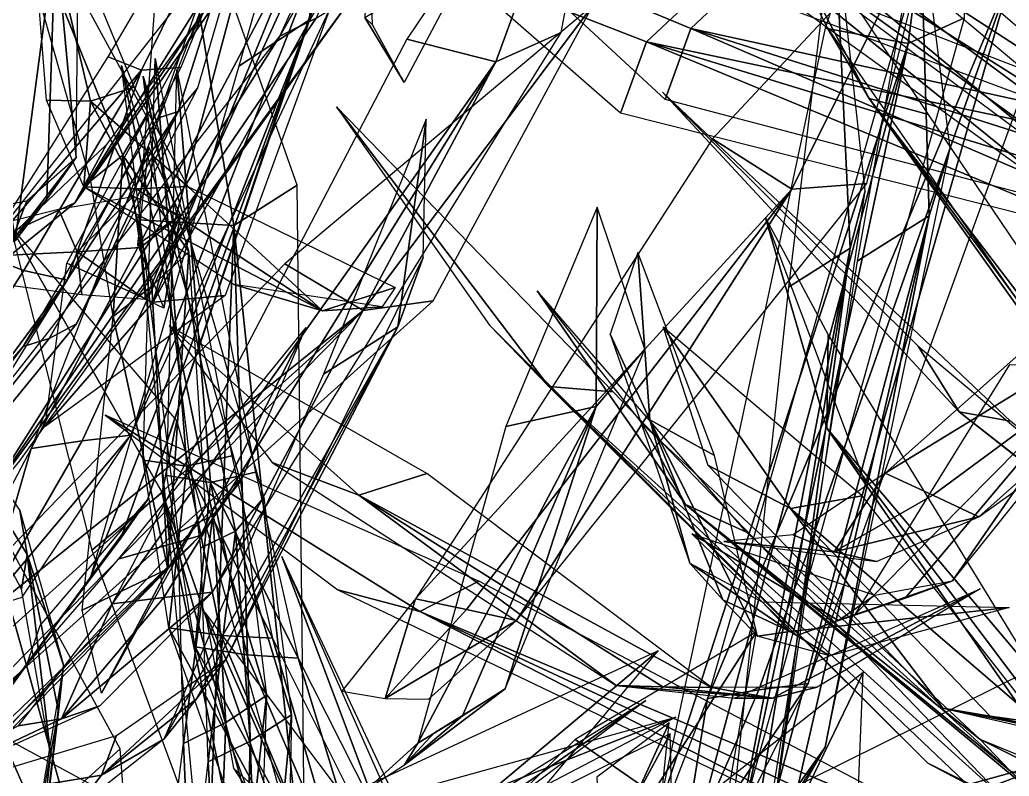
# Model space of a CAD drawing. Extents: x -26.4 to 26.4, y -33.5 to 33.5.
# Drawn here: x -6.3 to 1.54, y 11.98 to 17.98 of the extents above; entities that cross this region are included whole.
import ezdxf

# ---------------------------------------------------------------- set-up
doc = ezdxf.new("R2010")
doc.units = 0

msp = doc.modelspace()

# ---------------------------------------------------------------- linework, layer by layer
at = {"layer": 'weed040', "color": 3}
for points in [[(1.18847, 21.27062, -4.24896), (0.08215, 17.91284, -6.73736), (0.73913, 17.79052, -6.86334)], [(1.18847, 21.27062, -4.24896), (0.73913, 17.79052, -6.86334), (1.18334, 17.99414, -7.10833)], [(-5.3319, 17.57995, -8.9306), (-5.59777, 17.68322, -9.06939), (-3.64038, 21.0227, -11.52191)], [(-3.64038, 21.0227, -11.52191), (-5.02136, 17.60083, -8.81451), (-5.3319, 17.57995, -8.9306)], [(-5.0426, 17.25183, -9.18109), (-5.203, 17.19909, -9.44915), (-3.84985, 21.01245, -11.60284)], [(-3.84985, 21.01245, -11.60284), (-4.89025, 17.4353, -8.94964), (-5.0426, 17.25183, -9.18109)], [(2.34826, 17.28222, -2.22052), (-1.73022, 19.93432, 5.68707), (-1.57604, 20.65795, 5.54351)], [(2.12268, 17.19287, -2.15423), (-2.05541, 19.83435, 5.70428), (-1.89648, 20.55761, 5.56585)], [(-1.54821, 20.32434, 5.27032), (-3.23242, 17.82348, 1.55731), (-2.52819, 17.64367, 1.35992)], [(-1.54821, 20.32434, 5.27032), (-2.52819, 17.64367, 1.35992), (-2.00927, 17.87768, 1.15228)], [(-6.20568, 14.58068, -8.08941), (-3.34594, 19.97827, -1.09881), (-4.05786, 20.1427, -0.91497)], [(-5.41723, 14.68688, -8.3128), (-2.84204, 20.20935, -1.34161), (-3.34594, 19.97827, -1.09881)], [(-3.82934, 20.20568, 4.40093), (-4.56323, 17.61181, 0.44915), (-4.00292, 17.97656, 0.10528)], [(-3.82934, 20.20568, 4.40093), (-4.00292, 17.97656, 0.10528), (-3.83154, 18.51599, -0.10491)], [(-0.99743, 20.08447, 4.77447), (0.09899, 17.91064, 0.65386), (0.42968, 17.35437, 1.03656)], [(-0.99743, 20.08447, 4.77447), (0.42968, 17.35437, 1.03656), (0.89916, 17.22729, 1.39727)], [(-5.80249, 14.64111, -8.17144), (-3.34594, 19.97827, -1.09881), (-6.20568, 14.58068, -8.08941)], [(-5.41723, 14.68688, -8.3128), (-3.34594, 19.97827, -1.09881), (-5.80249, 14.64111, -8.17144)], [(2.3164, 16.93029, -2.00152), (-1.73022, 19.93432, 5.68707), (2.34826, 17.28222, -2.22052)], [(2.33325, 16.56042, -1.82391), (-1.73022, 19.93432, 5.68707), (2.3164, 16.93029, -2.00152)], [(2.33325, 16.56042, -1.82391), (-1.58007, 19.4729, 6.04559), (-1.73022, 19.93432, 5.68707)], [(2.09887, 16.46887, -1.76092), (-2.05541, 19.83435, 5.70428), (2.08679, 16.8424, -1.93524)], [(2.08679, 16.8424, -1.93524), (-2.05541, 19.83435, 5.70428), (2.12268, 17.19287, -2.15423)], [(2.09887, 16.46887, -1.76092), (-1.91113, 19.36926, 6.06317), (-2.05541, 19.83435, 5.70428)], [(-3.69311, 19.60986, -4.02593), (-5.60913, 16.98889, 4.64447), (-5.86071, 16.52636, 4.34381)], [(-3.69311, 19.60986, -4.02593), (-5.86071, 16.52636, 4.34381), (-3.96411, 19.35168, -4.19439)], [(-5.73657, 17.33276, -5.04986), (-6.08557, 17.34008, -5.07623), (-6.25769, 19.53479, -9.64947)], [(-6.25769, 19.53479, -9.64947), (-5.3916, 17.44482, -5.11834), (-5.73657, 17.33276, -5.04986)], [(-5.12207, 19.56225, 1.1867), (-5.35351, 16.39196, -2.38824), (-4.60095, 16.34875, -2.40252)], [(-5.12207, 19.56225, 1.1867), (-4.60095, 16.34875, -2.40252), (-4.0996, 16.66809, -2.52264)], [(-3.28002, 19.54797, -6.19573), (-4.23767, 17.84765, -4.12591), (-3.51586, 19.42968, -6.43011)], [(-3.28002, 19.54797, -6.19573), (-3.94909, 17.98974, -3.86151), (-4.23767, 17.84765, -4.12591)], [(-6.51513, 19.45678, -9.60516), (-5.29528, 17.2174, -5.22711), (-5.48168, 16.90612, -5.28167)], [(-5.48168, 16.90612, -5.28167), (-5.7351, 16.70214, -5.41424), (-6.51513, 19.45678, -9.60516)], [(-3.96411, 19.35168, -4.19439), (-5.86071, 16.52636, 4.34381), (-4.23693, 19.12902, -4.41448)], [(-5.85009, 16.88708, -4.38739), (-5.82629, 19.21691, 4.57379), (-6.01489, 18.64489, 4.62359)], [(-4.23693, 19.12902, -4.41448), (-5.86071, 16.52636, 4.34381), (-6.52099, 16.22387, 4.15045)], [(0.96472, 18.93823, 5.48895), (-0.81213, 17.03503, 1.47637), (-0.18151, 16.63513, 1.38592)], [(0.96472, 18.93823, 5.48895), (-0.18151, 16.63513, 1.38592), (0.40991, 16.6798, 1.27276)], [(0.15319, 18.85693, -2.03228), (-0.21044, 15.86022, -5.12713), (0.2799, 16.16748, -5.48565)], [(0.15319, 18.85693, -2.03228), (0.2799, 16.16748, -5.48565), (0.39746, 16.62231, -5.75811)], [(0.83398, 18.85729, 3.37005), (0.33593, 16.06677, -0.48284), (0.90466, 16.42492, -0.81939)], [(0.83398, 18.85729, 3.37005), (0.90466, 16.42492, -0.81939), (1.07165, 16.96142, -1.04754)], [(-4.4259, 18.8009, -3.50372), (-5.23999, 15.74084, 5.22235), (-5.92517, 16.04882, 5.28643)], [(-4.03662, 18.69433, -3.39569), (-5.23999, 15.74084, 5.22235), (-4.4259, 18.8009, -3.50372)], [(-3.50415, 17.93774, 11.12091), (-3.52941, 18.73901, 6.40484), (-3.56494, 17.99707, 6.27777)], [(-3.63635, 18.63171, -3.34149), (-5.23999, 15.74084, 5.22235), (-4.03662, 18.69433, -3.39569)], [(-6.33496, 16.2257, -4.33319), (-6.01489, 18.64489, 4.62359), (-6.61914, 18.22265, 4.77484)], [(-6.08374, 16.55639, -4.32952), (-6.01489, 18.64489, 4.62359), (-6.33496, 16.2257, -4.33319)], [(-5.85009, 16.88708, -4.38739), (-6.01489, 18.64489, 4.62359), (-6.08374, 16.55639, -4.32952)], [(-3.63635, 18.63171, -3.34149), (-4.66979, 15.79321, 5.40838), (-5.23999, 15.74084, 5.22235)], [(-0.05407, 12.71887, -9.12359), (2.08093, 18.61669, -2.31683), (1.57336, 18.38635, -2.08868)], [(-5.28576, 14.17456, -8.15386), (-3.83154, 18.51599, -0.10491), (-4.00292, 17.97656, 0.10528)], [(-2.70397, 18.51525, -2.8482), (-3.25366, 17.48217, 6.33343), (-3.56494, 17.99707, 6.27777)], [(-2.45532, 18.52441, 11.37469), (-0.98278, 17.90991, 6.79998), (-1.1853, 17.34521, 6.88128)], [(-2.45532, 18.52441, 11.37469), (-0.46057, 18.40393, 7.02484), (-0.98278, 17.90991, 6.79998)], [(-0.84985, 12.59985, -8.9317), (1.57336, 18.38635, -2.08868), (0.84863, 18.54235, -1.94293)], [(-2.86914, 18.40319, 11.37176), (-0.81213, 18.29333, 7.0534), (-1.33251, 17.80261, 6.81976)], [(-2.86914, 18.40319, 11.37176), (-1.33251, 17.80261, 6.81976), (-1.54052, 17.23864, 6.89593)], [(3.16052, 17.00207, -1.45733), (-0.98278, 17.90991, 6.79998), (-0.46057, 18.40393, 7.02484)], [(-0.44482, 12.67016, -8.99981), (1.57336, 18.38635, -2.08868), (-0.84985, 12.59985, -8.9317)], [(-0.05407, 12.71887, -9.12359), (1.57336, 18.38635, -2.08868), (-0.44482, 12.67016, -8.99981)], [(2.92175, 16.90429, -1.38043), (-1.33251, 17.80261, 6.81976), (-0.81213, 18.29333, 7.0534)], [(-3.65063, 18.17468, -3.6491), (-6.30017, 14.48217, 4.41632), (-6.60266, 14.11633, 4.03802)], [(-3.65063, 18.17468, -3.6491), (-6.60266, 14.11633, 4.03802), (-3.94909, 17.98974, -3.86151)], [(-1.75952, 18.09191, 4.68548), (-4.19702, 16.04443, 1.11273), (-3.57702, 15.67456, 0.90069)], [(-1.75952, 18.09191, 4.68548), (-3.57702, 15.67456, 0.90069), (-3.02331, 15.75073, 0.66998)], [(-3.94909, 17.98974, -3.86151), (-6.60266, 14.11633, 4.03802), (-4.23767, 17.84765, -4.12591)], [(-5.73986, 13.55273, -7.86492), (-4.00292, 17.97656, 0.10528), (-4.56323, 17.61181, 0.44915)], [(-5.49743, 13.8695, -7.98101), (-4.00292, 17.97656, 0.10528), (-5.73986, 13.55273, -7.86492)], [(-5.28576, 14.17456, -8.15386), (-4.00292, 17.97656, 0.10528), (-5.49743, 13.8695, -7.98101)], [(-3.50415, 17.93774, 11.12091), (-3.56494, 17.99707, 6.27777), (-3.25366, 17.48217, 6.33343)], [(-0.54626, 11.77258, -11.30584), (1.18334, 17.99414, -7.10833), (0.73913, 17.79052, -6.86334)], [(-4.77197, 13.4436, -6.49273), (-2.00927, 17.87768, 1.15228), (-2.52819, 17.64367, 1.35992)], [(-1.25158, 11.65429, -12.22796), (0.73913, 17.79052, -6.86334), (0.08215, 17.91284, -6.73736)], [(2.68591, 16.32788, -1.46612), (-1.1853, 17.34521, 6.88128), (-0.98278, 17.90991, 6.79998)], [(2.90124, 16.67321, -1.43975), (-0.98278, 17.90991, 6.79998), (3.16052, 17.00207, -1.45733)], [(2.68591, 16.32788, -1.46612), (-0.98278, 17.90991, 6.79998), (2.90124, 16.67321, -1.43975)], [(3.27221, 13.36267, -6.84759), (0.42968, 17.35437, 1.03656), (0.09899, 17.91064, 0.65386)], [(-4.23767, 17.84765, -4.12591), (-6.60266, 14.11633, 4.03802), (-7.29077, 13.9486, 3.78167)], [(-5.56445, 13.34985, -6.29132), (-2.52819, 17.64367, 1.35992), (-3.23242, 17.82348, 1.55731)], [(2.44348, 16.23522, -1.39984), (-1.54052, 17.23864, 6.89593), (-1.33251, 17.80261, 6.81976)], [(2.66357, 16.58056, -1.36578), (-1.33251, 17.80261, 6.81976), (2.92175, 16.90429, -1.38043)], [(2.44348, 16.23522, -1.39984), (-1.33251, 17.80261, 6.81976), (2.66357, 16.58056, -1.36578)], [(-0.88977, 11.72753, -12.30377), (0.73913, 17.79052, -6.86334), (-1.25158, 11.65429, -12.22796)], [(-0.54626, 11.77258, -11.30584), (0.73913, 17.79052, -6.86334), (-0.88977, 11.72753, -12.30377)], [(-5.3319, 17.57995, -8.9306), (-6.59204, 16.11364, -7.23651), (-5.59777, 17.68322, -9.06939)], [(-5.15759, 13.40112, -6.3587), (-2.52819, 17.64367, 1.35992), (-5.56445, 13.34985, -6.29132)], [(-4.97448, 14.44006, -3.74615), (-5.31872, 14.4895, -3.76409), (-5.22424, 17.67041, -7.71588)], [(-5.22424, 17.67041, -7.71588), (-4.61889, 14.52429, -3.79449), (-4.97448, 14.44006, -3.74615)], [(-4.77197, 13.4436, -6.49273), (-2.52819, 17.64367, 1.35992), (-5.15759, 13.40112, -6.3587)], [(-5.3319, 17.57995, -8.9306), (-6.26611, 15.99133, -7.08599), (-6.59204, 16.11364, -7.23651)], [(-5.92114, 15.91625, -6.9732), (-6.26611, 15.99133, -7.08599), (-5.3319, 17.57995, -8.9306)], [(-5.02136, 17.60083, -8.81451), (-5.92114, 15.91625, -6.9732), (-5.3319, 17.57995, -8.9306)], [(-4.76867, 14.05078, -4.07244), (-5.0426, 13.91528, -4.24493), (-5.49121, 17.61584, -7.68438)], [(-5.49121, 17.61584, -7.68438), (-4.55041, 14.31958, -3.95489), (-4.76867, 14.05078, -4.07244)], [(-4.78735, 14.31188, -3.65533), (-5.13342, 14.36645, -3.66705), (-5.05322, 17.58435, -7.58917)], [(-5.05322, 17.58435, -7.58917), (-4.42956, 14.39465, -3.70404), (-4.78735, 14.31188, -3.65533)], [(-5.32019, 17.53015, -7.55438), (-4.36547, 14.19177, -3.87176), (-4.58776, 13.92663, -3.98968)], [(-4.58776, 13.92663, -3.98968), (-4.86315, 13.79443, -4.15924), (-5.32019, 17.53015, -7.55438)], [(-4.89025, 17.4353, -8.94964), (-5.8479, 15.56872, -7.32), (-5.0426, 17.25183, -9.18109)], [(-5.3916, 17.44482, -5.11834), (-4.96643, 16.656, -2.31829), (-5.73657, 17.33276, -5.04986)], [(-1.20837, 17.4049, 4.15557), (0.8186, 15.39074, 0.31695), (1.1416, 14.87219, 0.75714)], [(-1.20837, 17.4049, 4.15557), (1.1416, 14.87219, 0.75714), (1.54919, 14.79821, 1.19329)], [(-5.73657, 17.33276, -5.04986), (-5.79077, 16.6549, -2.2901), (-6.08557, 17.34008, -5.07623)], [(-5.73657, 17.33276, -5.04986), (-5.37402, 16.63989, -2.27471), (-5.79077, 16.6549, -2.2901)], [(-4.96643, 16.656, -2.31829), (-5.37402, 16.63989, -2.27471), (-5.73657, 17.33276, -5.04986)], [(3.76806, 12.97961, -6.31292), (0.89916, 17.22729, 1.39727), (0.42968, 17.35437, 1.03656)], [(3.50256, 13.17956, -6.55389), (0.42968, 17.35437, 1.03656), (3.27221, 13.36267, -6.84759)], [(3.76806, 12.97961, -6.31292), (0.42968, 17.35437, 1.03656), (3.50256, 13.17956, -6.55389)], [(-5.0426, 17.25183, -9.18109), (-6.2694, 15.38891, -7.90667), (-5.203, 17.19909, -9.44915)], [(-5.0426, 17.25183, -9.18109), (-6.06506, 15.453, -7.59722), (-6.2694, 15.38891, -7.90667)], [(-5.8479, 15.56872, -7.32), (-6.06506, 15.453, -7.59722), (-5.0426, 17.25183, -9.18109)], [(-3.78869, 17.28771, 5.92987), (-2.10852, 15.07214, 1.96197), (-1.59875, 15.03076, 2.28533)], [(-3.78869, 17.28771, 5.92987), (-2.57653, 15.55847, 1.63677), (-2.10852, 15.07214, 1.96197)], [(-5.29528, 17.2174, -5.22711), (-4.95727, 16.13891, -2.51824), (-5.48168, 16.90612, -5.28167)], [(-3.07824, 17.19104, 6.84136), (-3.89123, 15.16918, 2.5805), (-3.30273, 15.54418, 2.28936)], [(-3.07824, 17.19104, 6.84136), (-3.30273, 15.54418, 2.28936), (-3.10314, 16.09423, 2.1524)], [(0.55566, 14.38623, -6.34515), (4.17016, 16.59887, 1.91436), (3.64208, 17.12695, 2.02166)], [(-3.16394, 13.39086, -6.78314), (-0.18151, 16.63513, 1.38592), (-0.81213, 17.03503, 1.47637)], [(-7.43212, 15.25085, 8.74749), (-5.86071, 16.52636, 4.34381), (-5.60913, 16.98889, 4.64447)], [(-5.40039, 16.578, -4.46246), (-5.27661, 16.97351, 4.78802), (-5.02465, 16.43041, 4.71075)], [(-5.3645, 16.1986, 9.53668), (-5.02465, 16.43041, 4.71075), (-5.27661, 16.97351, 4.78802)], [(0.08068, 12.21533, -8.93719), (1.07165, 16.96142, -1.04754), (0.90466, 16.42492, -0.81939)], [(-5.85009, 16.88708, -4.38739), (-6.08374, 16.55639, -4.32952), (-6.36755, 16.21325, -7.17864)], [(-6.2423, 16.54431, -7.27899), (-5.85009, 16.88708, -4.38739), (-6.36755, 16.21325, -7.17864)], [(-5.48168, 16.90612, -5.28167), (-5.55712, 15.62585, -2.7442), (-5.7351, 16.70214, -5.41424)], [(-5.48168, 16.90612, -5.28167), (-5.25061, 15.86645, -2.60321), (-5.55712, 15.62585, -2.7442)], [(-4.95727, 16.13891, -2.51824), (-5.25061, 15.86645, -2.60321), (-5.48168, 16.90612, -5.28167)], [(-5.37402, 16.63989, -2.27471), (-3.90075, 15.67272, 6.74835), (-5.79077, 16.6549, -2.2901)], [(-5.79077, 16.6549, -2.2901), (-3.90075, 15.67272, 6.74835), (-4.60241, 15.88, 6.93475)], [(-4.96643, 16.656, -2.31829), (-3.90075, 15.67272, 6.74835), (-5.37402, 16.63989, -2.27471)], [(-4.96643, 16.656, -2.31829), (-3.3236, 15.8562, 6.7575), (-3.90075, 15.67272, 6.74835)], [(-4.03735, 10.98889, -9.83367), (-4.0996, 16.66809, -2.52264), (-4.60095, 16.34875, -2.40252)], [(-2.75891, 13.30554, -6.7846), (-0.18151, 16.63513, 1.38592), (-3.16394, 13.39086, -6.78314)], [(-2.36303, 13.21801, -6.85345), (-0.18151, 16.63513, 1.38592), (-2.75891, 13.30554, -6.7846)], [(-2.36303, 13.21801, -6.85345), (0.40991, 16.6798, 1.27276), (-0.18151, 16.63513, 1.38592)], [(-0.37158, 11.35986, -12.21478), (0.39746, 16.62231, -5.75811), (0.2799, 16.16748, -5.48565)], [(-7.62475, 16.29345, -12.14556), (-6.2423, 16.54431, -7.27899), (-6.36755, 16.21325, -7.17864)], [(-6.36755, 16.21325, -7.17864), (-6.08374, 16.55639, -4.32952), (-6.33496, 16.2257, -4.33319)], [(-5.98962, 16.47766, -7.33685), (-5.40039, 16.578, -4.46246), (-5.84204, 16.13891, -7.30975)], [(-5.40039, 16.578, -4.46246), (-5.34069, 16.17297, -4.47015), (-5.84204, 16.13891, -7.30975)], [(-5.40039, 16.578, -4.46246), (-5.02465, 16.43041, 4.71075), (-5.34069, 16.17297, -4.47015)], [(0.93432, 14.21228, -6.35101), (4.17016, 16.59887, 1.91436), (0.55566, 14.38623, -6.34515)], [(1.29797, 14.04052, -6.42425), (4.17016, 16.59887, 1.91436), (0.93432, 14.21228, -6.35101)], [(1.29797, 14.04052, -6.42425), (4.75427, 16.51684, 1.8001), (4.17016, 16.59887, 1.91436)], [(-7.7218, 16.04809, -12.07965), (-5.98962, 16.47766, -7.33685), (-5.84204, 16.13891, -7.30975)], [(-7.43212, 15.25085, 8.74749), (-6.52099, 16.22387, 4.15045), (-5.86071, 16.52636, 4.34381)], [(-1.72399, 16.4945, 6.69195), (-2.44726, 14.755, 2.29595), (-1.73278, 14.91284, 2.11175)], [(-1.72399, 16.4945, 6.69195), (-1.73278, 14.91284, 2.11175), (-1.34753, 15.36767, 2.02423)], [(-5.3645, 16.1986, 9.53668), (-5.15502, 15.69177, 4.78509), (-5.02465, 16.43041, 4.71075)], [(-4.82177, 10.74902, -9.79742), (-4.60095, 16.34875, -2.40252), (-5.35351, 16.39196, -2.38824)], [(-5.34069, 16.17297, -4.47015), (-5.02465, 16.43041, 4.71075), (-5.30261, 15.76208, -4.54266)], [(-5.30261, 15.76208, -4.54266), (-5.02465, 16.43041, 4.71075), (-5.15502, 15.69177, 4.78509)], [(-0.39135, 16.40954, 7.44964), (0.10412, 15.48229, 2.78265), (0.0935, 14.74182, 2.9284)], [(-0.39135, 16.40954, 7.44964), (0.0935, 14.74182, 2.9284), (0.40222, 14.2987, 3.19647)], [(-0.37451, 11.59863, -8.64056), (0.90466, 16.42492, -0.81939), (0.33593, 16.06677, -0.48284)], [(-0.13317, 11.9143, -8.75701), (0.90466, 16.42492, -0.81939), (-0.37451, 11.59863, -8.64056)], [(0.08068, 12.21533, -8.93719), (0.90466, 16.42492, -0.81939), (-0.13317, 11.9143, -8.75701)], [(-6.37268, 16.34509, 2.83465), (-5.16931, 14.23315, -1.35772), (-5.05212, 14.80187, -1.52874)], [(-6.37268, 16.34509, 2.83465), (-5.72741, 13.77465, -1.14971), (-5.16931, 14.23315, -1.35772)], [(-4.42846, 10.87792, -9.78387), (-4.60095, 16.34875, -2.40252), (-4.82177, 10.74902, -9.79742)], [(-4.03735, 10.98889, -9.83367), (-4.60095, 16.34875, -2.40252), (-4.42846, 10.87792, -9.78387)], [(-5.84204, 16.13891, -7.30975), (-5.34069, 16.17297, -4.47015), (-5.30261, 15.76208, -4.54266)], [(-0.74804, 10.82116, -11.86578), (0.2799, 16.16748, -5.48565), (-0.21044, 15.86022, -5.12713)], [(-0.54956, 11.10314, -12.01593), (0.2799, 16.16748, -5.48565), (-0.74804, 10.82116, -11.86578)], [(-0.37158, 11.35986, -12.21478), (0.2799, 16.16748, -5.48565), (-0.54956, 11.10314, -12.01593)], [(-6.26611, 15.99133, -7.08599), (-8.96948, 11.78869, -0.45208), (-6.59204, 16.11364, -7.23651)], [(-5.84204, 16.13891, -7.30975), (-5.80541, 15.7998, -7.38555), (-7.7218, 16.04809, -12.07965)], [(-7.66796, 16.07629, -11.99249), (-6.29577, 14.09106, -7.53936), (-6.23828, 13.74243, -7.65765)], [(-6.23828, 13.74243, -7.65765), (-6.28222, 13.4663, -7.86712), (-7.66796, 16.07629, -11.99249)], [(-5.84204, 16.13891, -7.30975), (-5.30261, 15.76208, -4.54266), (-5.80541, 15.7998, -7.38555)], [(-4.95727, 16.13891, -2.51824), (-5.12426, 13.62854, 6.31036), (-5.25061, 15.86645, -2.60321)], [(-4.95727, 16.13891, -2.51824), (-4.82836, 14.11303, 6.51287), (-5.12426, 13.62854, 6.31036)], [(-4.66613, 12.90856, -6.39752), (-3.10314, 16.09423, 2.1524), (-3.30273, 15.54418, 2.28936)], [(-1.40356, 16.13452, 8.30401), (-1.62219, 15.48779, 3.56817), (-1.30651, 14.80847, 3.64544)], [(-1.40356, 16.13452, 8.30401), (-1.30651, 14.80847, 3.64544), (-0.79602, 14.52539, 3.80731)], [(-5.92114, 15.91625, -6.9732), (-8.96948, 11.78869, -0.45208), (-6.26611, 15.99133, -7.08599)], [(-7.94335, 12.16662, -6.50299), (-3.57702, 15.67456, 0.90069), (-4.19702, 16.04443, 1.11273)], [(-6.09729, 14.75463, 9.88494), (-5.92517, 16.04882, 5.28643), (-5.23999, 15.74084, 5.22235)], [(-5.92114, 15.91625, -6.9732), (-8.50146, 11.78649, -0.17047), (-8.96948, 11.78869, -0.45208)], [(-5.25061, 15.86645, -2.60321), (-5.12426, 13.62854, 6.31036), (-5.55712, 15.62585, -2.7442)], [(-3.42651, 15.70495, 11.56878), (-4.60241, 15.88, 6.93475), (-3.90075, 15.67272, 6.74835)], [(-3.42651, 15.70495, 11.56878), (-3.90075, 15.67272, 6.74835), (-3.3236, 15.8562, 6.7575)], [(-2.20007, 15.83093, 5.8504), (-1.0249, 14.13647, 1.46685), (-0.54223, 13.91748, 1.75506)], [(-2.20007, 15.83093, 5.8504), (-1.36547, 14.77368, 1.25628), (-1.0249, 14.13647, 1.46685)], [(-7.16113, 12.03369, -6.72821), (-3.02331, 15.75073, 0.66998), (-3.57702, 15.67456, 0.90069)], [(-6.09729, 14.75463, 9.88494), (-5.23999, 15.74084, 5.22235), (-4.66979, 15.79321, 5.40838)], [(-7.54089, 12.1051, -6.58392), (-3.57702, 15.67456, 0.90069), (-7.94335, 12.16662, -6.50299)], [(-7.16113, 12.03369, -6.72821), (-3.57702, 15.67456, 0.90069), (-7.54089, 12.1051, -6.58392)], [(-5.55712, 15.62585, -2.7442), (-5.12426, 13.62854, 6.31036), (-5.80175, 13.29968, 6.28839)], [(1.09033, 13.53369, -6.35211), (2.7489, 15.60461, 2.51715), (2.27355, 15.24609, 2.59075)], [(-5.8479, 15.56872, -7.32), (-9.89379, 10.61645, -2.03631), (-6.06506, 15.453, -7.59722)], [(-5.8479, 15.56872, -7.32), (-9.70922, 10.85998, -1.58294), (-9.89379, 10.61645, -2.03631)], [(-4.03222, 15.54052, 6.40521), (-5.51867, 13.70397, 2.24615), (-4.86462, 13.89111, 1.92791)], [(-4.89794, 12.59655, -6.26934), (-3.30273, 15.54418, 2.28936), (-5.15759, 12.27941, -6.19866)], [(-5.15759, 12.27941, -6.19866), (-3.30273, 15.54418, 2.28936), (-3.89123, 15.16918, 2.5805)], [(-5.11474, 15.55334, 7.58514), (-3.61145, 14.21044, 3.17816), (-3.07238, 14.3833, 3.38433)], [(-5.11474, 15.55334, 7.58514), (-4.29809, 14.46899, 2.99725), (-3.61145, 14.21044, 3.17816)], [(-4.66613, 12.90856, -6.39752), (-3.30273, 15.54418, 2.28936), (-4.89794, 12.59655, -6.26934)], [(-4.03222, 15.54052, 6.40521), (-4.86462, 13.89111, 1.92791), (-4.52587, 14.36645, 1.76495)], [(0.89477, 12.08825, -6.29827), (-2.10852, 15.07214, 1.96197), (-2.57653, 15.55847, 1.63677)], [(-1.20251, 15.54162, 8.02276), (-0.84765, 14.44921, 3.37774), (-0.1936, 14.10461, 3.50921)], [(-1.20251, 15.54162, 8.02276), (-0.1936, 14.10461, 3.50921), (0.37548, 14.20495, 3.67657)], [(-6.06506, 15.453, -7.59722), (-9.89379, 10.61645, -2.03631), (-6.2694, 15.38891, -7.90667)], [(-0.99011, 13.67395, -5.56219), (-1.30651, 14.80847, 3.64544), (-1.62219, 15.48779, 3.56817)], [(1.77331, 12.75732, -5.98297), (0.0935, 14.74182, 2.9284), (0.10412, 15.48229, 2.78265)], [(-6.2694, 15.38891, -7.90667), (-9.89379, 10.61645, -2.03631), (-10.4508, 10.53662, -2.4234)], [(-2.45349, 12.67749, -6.76409), (-1.34753, 15.36767, 2.02423), (-1.73278, 14.91284, 2.11175)], [(5.72326, 11.27563, -6.46856), (1.1416, 14.87219, 0.75714), (0.8186, 15.39074, 0.31695)], [(0.71459, 13.39489, -6.2752), (2.27355, 15.24609, 2.59075), (0.31726, 13.26599, -6.26678)], [(0.31726, 13.26599, -6.26678), (2.27355, 15.24609, 2.59075), (1.53894, 15.24169, 2.76837)], [(1.09033, 13.53369, -6.35211), (2.27355, 15.24609, 2.59075), (0.71459, 13.39489, -6.2752)], [(1.50085, 11.80151, -5.82037), (-2.10852, 15.07214, 1.96197), (1.17932, 11.94543, -6.02911)], [(1.17932, 11.94543, -6.02911), (-2.10852, 15.07214, 1.96197), (0.89477, 12.08825, -6.29827)], [(1.50085, 11.80151, -5.82037), (-1.59875, 15.03076, 2.28533), (-2.10852, 15.07214, 1.96197)], [(-3.14416, 12.24645, -6.66448), (-1.73278, 14.91284, 2.11175), (-2.44726, 14.755, 2.29595)], [(-2.78967, 12.46362, -6.68206), (-1.73278, 14.91284, 2.11175), (-3.14416, 12.24645, -6.66448)], [(-2.45349, 12.67749, -6.76409), (-1.73278, 14.91284, 2.11175), (-2.78967, 12.46362, -6.68206)], [(-5.62158, 14.84582, 4.45477), (-3.77917, 13.46228, 0.26019), (-3.12951, 13.28942, 0.60333)], [(-5.62158, 14.84582, 4.45477), (-3.12951, 13.28942, 0.60333), (-2.66149, 13.52929, 0.89337)], [(6.15612, 10.95117, -5.85186), (1.54919, 14.79821, 1.19329), (1.1416, 14.87219, 0.75714)], [(6.15612, 10.95117, -5.85186), (1.1416, 14.87219, 0.75714), (5.91662, 11.11743, -6.13677)], [(5.91662, 11.11743, -6.13677), (1.1416, 14.87219, 0.75714), (5.72326, 11.27563, -6.46856)], [(-3.8601, 10.50366, -9.64068), (-5.05212, 14.80187, -1.52874), (-5.16931, 14.23315, -1.35772)], [(1.30566, 12.27941, -7.32513), (-1.0249, 14.13647, 1.46685), (-1.36547, 14.77368, 1.25628)], [(-0.45361, 13.09387, -5.33074), (-0.79602, 14.52539, 3.80731), (-1.30651, 14.80847, 3.64544)], [(-0.45361, 13.09387, -5.33074), (-1.30651, 14.80847, 3.64544), (-0.72973, 13.38244, -5.41461)], [(-0.72973, 13.38244, -5.41461), (-1.30651, 14.80847, 3.64544), (-0.99011, 13.67395, -5.56219)], [(1.96813, 12.03369, -5.63909), (0.40222, 14.2987, 3.19647), (0.0935, 14.74182, 2.9284)], [(1.96813, 12.03369, -5.63909), (0.0935, 14.74182, 2.9284), (1.85534, 12.40246, -5.78155)], [(1.85534, 12.40246, -5.78155), (0.0935, 14.74182, 2.9284), (1.77331, 12.75732, -5.98297)], [(-6.27819, 13.40332, -10.81109), (-5.41723, 14.68688, -8.3128), (-6.57373, 13.31176, -10.60968)], [(-5.41723, 14.68688, -8.3128), (-5.80249, 14.64111, -8.17144), (-6.57373, 13.31176, -10.60968)], [(-6.57373, 13.31176, -10.60968), (-6.20568, 14.58068, -8.08941), (-6.91284, 13.24438, -10.54815)], [(-6.57373, 13.31176, -10.60968), (-5.80249, 14.64111, -8.17144), (-6.20568, 14.58068, -8.08941)], [(-4.61889, 14.52429, -3.79449), (-4.29699, 13.07922, -1.25665), (-4.97448, 14.44006, -3.74615)], [(-4.97448, 14.44006, -3.74615), (-5.11584, 13.16162, -1.20941), (-5.31872, 14.4895, -3.76409)], [(-4.97448, 14.44006, -3.74615), (-4.70202, 13.09973, -1.20867), (-5.11584, 13.16162, -1.20941)], [(-4.29699, 13.07922, -1.25665), (-4.70202, 13.09973, -1.20867), (-4.97448, 14.44006, -3.74615)], [(-1.57531, 12.70312, -5.75042), (-3.61145, 14.21044, 3.17816), (-4.29809, 14.46899, 2.99725)], [(1.01269, 12.52331, -5.55853), (-0.1936, 14.10461, 3.50921), (-0.84765, 14.44921, 3.37774)], [(-7.20434, 11.49536, -6.61798), (-4.52587, 14.36645, 1.76495), (-4.86462, 13.89111, 1.92791)], [(-4.78735, 14.31188, -3.65533), (-4.90856, 13.01037, -1.12774), (-5.13342, 14.36645, -3.66705)], [(-4.42956, 14.39465, -3.70404), (-4.09228, 12.92102, -1.18524), (-4.78735, 14.31188, -3.65533)], [(-0.81799, 12.68774, -5.43255), (-3.07238, 14.3833, 3.38433), (-3.61145, 14.21044, 3.17816)], [(0.15209, 13.76293, -9.09356), (0.55566, 14.38623, -6.34515), (-0.17163, 13.89843, -9.09539)], [(0.15209, 13.76293, -9.09356), (0.93432, 14.21228, -6.35101), (0.55566, 14.38623, -6.34515)], [(-6.65173, 14.30236, 5.06671), (-6.69091, 11.72753, 1.03582), (-5.94531, 11.79895, 0.98162)], [(-6.65173, 14.30236, 5.06671), (-5.94531, 11.79895, 0.98162), (-5.50183, 12.20214, 0.8908)], [(-4.78735, 14.31188, -3.65533), (-4.49914, 12.94665, -1.13067), (-4.90856, 13.01037, -1.12774)], [(-4.09228, 12.92102, -1.18524), (-4.49914, 12.94665, -1.13067), (-4.78735, 14.31188, -3.65533)], [(-4.55041, 14.31958, -3.95489), (-4.34423, 12.62402, -1.56756), (-4.76867, 14.05078, -4.07244)], [(-4.25817, 9.80346, -9.46307), (-5.16931, 14.23315, -1.35772), (-5.72741, 13.77465, -1.14971)], [(-3.8601, 10.50366, -9.64068), (-5.16931, 14.23315, -1.35772), (-4.05163, 10.16271, -9.52239)], [(-4.05163, 10.16271, -9.52239), (-5.16931, 14.23315, -1.35772), (-4.25817, 9.80346, -9.46307)], [(-4.36547, 14.19177, -3.87176), (-4.14428, 12.47204, -1.50054), (-4.58776, 13.92663, -3.98968)], [(-1.20544, 12.69177, -5.56072), (-3.61145, 14.21044, 3.17816), (-1.57531, 12.70312, -5.75042)], [(-0.81799, 12.68774, -5.43255), (-3.61145, 14.21044, 3.17816), (-1.20544, 12.69177, -5.56072)], [(1.7843, 12.40502, -5.29376), (0.37548, 14.20495, 3.67657), (-0.1936, 14.10461, 3.50921)], [(1.29797, 14.04052, -6.42425), (0.93432, 14.21228, -6.35101), (0.15209, 13.76293, -9.09356)], [(-5.28576, 14.17456, -8.15386), (-5.49743, 13.8695, -7.98101), (-6.23718, 12.88256, -10.58441)], [(-6.13684, 13.17846, -10.78143), (-5.28576, 14.17456, -8.15386), (-6.23718, 12.88256, -10.58441)], [(-5.64978, 12.64379, 11.02276), (-5.12426, 13.62854, 6.31036), (-4.82836, 14.11303, 6.51287)], [(1.82568, 11.77185, -6.93475), (-1.0249, 14.13647, 1.46685), (1.54882, 12.02453, -7.10137)], [(1.54882, 12.02453, -7.10137), (-1.0249, 14.13647, 1.46685), (1.30566, 12.27941, -7.32513)], [(1.82568, 11.77185, -6.93475), (-0.54223, 13.91748, 1.75506), (-1.0249, 14.13647, 1.46685)], [(1.38842, 12.46069, -5.3941), (-0.1936, 14.10461, 3.50921), (1.01269, 12.52331, -5.55853)], [(1.7843, 12.40502, -5.29376), (-0.1936, 14.10461, 3.50921), (1.38842, 12.46069, -5.3941)], [(-6.29577, 14.09106, -7.53936), (-5.9508, 12.86572, -4.89495), (-6.23828, 13.74243, -7.65765)], [(-4.76867, 14.05078, -4.07244), (-4.99938, 12.24426, -1.89166), (-5.0426, 13.91528, -4.24493)], [(-4.76867, 14.05078, -4.07244), (-4.66577, 12.41088, -1.70709), (-4.99938, 12.24426, -1.89166)], [(-4.34423, 12.62402, -1.56756), (-4.66577, 12.41088, -1.70709), (-4.76867, 14.05078, -4.07244)], [(0.48828, 13.68603, -9.22723), (1.29797, 14.04052, -6.42425), (0.15209, 13.76293, -9.09356)], [(-7.84191, 11.02844, -6.38433), (-4.86462, 13.89111, 1.92791), (-5.51867, 13.70397, 2.24615)], [(-7.50976, 11.26208, -6.47113), (-4.86462, 13.89111, 1.92791), (-7.84191, 11.02844, -6.38433)], [(-7.20434, 11.49536, -6.61798), (-4.86462, 13.89111, 1.92791), (-7.50976, 11.26208, -6.47113)], [(-6.23718, 12.88256, -10.58441), (-5.49743, 13.8695, -7.98101), (-5.73986, 13.55273, -7.86492)], [(-4.58776, 13.92663, -3.98968), (-4.80603, 12.0996, -1.82171), (-4.86315, 13.79443, -4.15924)], [(-4.58776, 13.92663, -3.98968), (-4.47241, 12.2622, -1.63641), (-4.80603, 12.0996, -1.82171)], [(-4.14428, 12.47204, -1.50054), (-4.47241, 12.2622, -1.63641), (-4.58776, 13.92663, -3.98968)], [(-0.97473, 13.90612, -12.92486), (0.47509, 13.41906, -9.22357), (0.18688, 13.21875, -9.10675)], [(0.18688, 13.21875, -9.10675), (-0.14306, 13.10046, -9.11004), (-0.97473, 13.90612, -12.92486)], [(0.15209, 13.76293, -9.09356), (-0.17163, 13.89843, -9.09539), (-0.72094, 13.84387, -13.01678)], [(-0.72094, 13.84387, -13.01678), (0.48828, 13.68603, -9.22723), (0.15209, 13.76293, -9.09356)], [(-6.23828, 13.74243, -7.65765), (-6.05334, 12.16003, -5.30291), (-6.28222, 13.4663, -7.86712)], [(-5.9508, 12.86572, -4.89495), (-5.99145, 12.49621, -5.06964), (-6.23828, 13.74243, -7.65765)], [(-6.23828, 13.74243, -7.65765), (-5.99145, 12.49621, -5.06964), (-6.05334, 12.16003, -5.30291)], [(-4.22192, 13.72448, 7.65802), (-3.40014, 11.87145, 3.32391), (-3.2727, 11.19763, 3.63226)], [(-4.22192, 13.72448, 7.65802), (-3.2727, 11.19763, 3.63226), (-2.89514, 10.89477, 3.99444)], [(-0.1958, 13.13049, -8.23699), (-0.99011, 13.67395, -5.56219), (-0.41662, 13.36633, -8.36993)], [(-0.1958, 13.13049, -8.23699), (-0.72973, 13.38244, -5.41461), (-0.99011, 13.67395, -5.56219)], [(-8.67541, 13.56115, 7.32366), (-6.44372, 12.30432, 3.28143), (-6.17382, 11.69091, 3.62164)], [(-8.67541, 13.56115, 7.32366), (-6.17382, 11.69091, 3.62164), (-5.79736, 11.50488, 4.0578)], [(-5.64978, 12.64379, 11.02276), (-5.80175, 13.29968, 6.28839), (-5.12426, 13.62854, 6.31036)], [(-6.23718, 12.88256, -10.58441), (-5.73986, 13.55273, -7.86492), (-6.4342, 12.60424, -10.50164)], [(1.52062, 11.32983, -7.06585), (-2.66149, 13.52929, 0.89337), (-3.12951, 13.28942, 0.60333)], [(1.09033, 13.53369, -6.35211), (0.71459, 13.39489, -6.2752), (0.18688, 13.21875, -9.10675)], [(0.47509, 13.41906, -9.22357), (1.09033, 13.53369, -6.35211), (0.18688, 13.21875, -9.10675)], [(-4.77197, 13.4436, -6.49273), (-5.15759, 13.40112, -6.3587), (-5.96545, 12.44055, -8.95697)], [(-5.66369, 12.54309, -9.14117), (-4.77197, 13.4436, -6.49273), (-5.96545, 12.44055, -8.95697)], [(-5.96545, 12.44055, -8.95697), (-5.15759, 13.40112, -6.3587), (-5.56445, 13.34985, -6.29132)], [(0.84643, 11.24523, -7.53424), (-3.12951, 13.28942, 0.60333), (-3.77917, 13.46228, 0.26019)], [(-0.33642, 12.60351, -8.30877), (-0.63781, 12.60424, -8.47723), (1.31005, 13.46887, -11.95806)], [(1.31005, 13.46887, -11.95806), (0.0166, 12.68994, -8.25018), (-0.33642, 12.60351, -8.30877)], [(-5.96545, 12.44055, -8.95697), (-5.56445, 13.34985, -6.29132), (-6.30859, 12.38342, -8.90753)], [(-3.40307, 12.60058, -9.50665), (-3.16394, 13.39086, -6.78314), (-3.74731, 12.65771, -9.51434)], [(-3.40307, 12.60058, -9.50665), (-2.75891, 13.30554, -6.7846), (-3.16394, 13.39086, -6.78314)], [(-0.45361, 13.09387, -5.33074), (-0.72973, 13.38244, -5.41461), (-0.1958, 13.13049, -8.23699)], [(-0.1958, 13.13049, -8.23699), (-0.41662, 13.36633, -8.36993), (1.53857, 13.32165, -11.9306)], [(1.53857, 13.32165, -11.9306), (0.1184, 12.93786, -8.20916), (-0.1958, 13.13049, -8.23699)], [(0.18688, 13.21875, -9.10675), (0.71459, 13.39489, -6.2752), (0.31726, 13.26599, -6.26678)], [(-4.82946, 13.2821, 7.98577), (-4.60534, 12.0487, 3.36749), (-4.06188, 11.55065, 3.52569)], [(-4.82946, 13.2821, 7.98577), (-4.06188, 11.55065, 3.52569), (-3.49096, 11.50305, 3.71466)], [(-2.36303, 13.21801, -6.85345), (-2.75891, 13.30554, -6.7846), (-3.40307, 12.60058, -9.50665)], [(1.52062, 11.32983, -7.06585), (-3.12951, 13.28942, 0.60333), (1.16906, 11.28405, -7.2691)], [(1.16906, 11.28405, -7.2691), (-3.12951, 13.28942, 0.60333), (0.84643, 11.24523, -7.53424)], [(0.18688, 13.21875, -9.10675), (0.31726, 13.26599, -6.26678), (-0.14306, 13.10046, -9.11004)], [(-3.05993, 12.59399, -9.63739), (-2.36303, 13.21801, -6.85345), (-3.40307, 12.60058, -9.50665)], [(-5.11584, 13.16162, -1.20941), (-3.38183, 9.95397, 7.32806), (-4.05566, 10.18725, 7.56903)], [(-4.70202, 13.09973, -1.20867), (-3.38183, 9.95397, 7.32806), (-5.11584, 13.16162, -1.20941)], [(-4.29699, 13.07922, -1.25665), (-3.38183, 9.95397, 7.32806), (-4.70202, 13.09973, -1.20867)], [(-0.4624, 13.12756, 9.41583), (-1.89831, 12.27429, 4.9345), (-1.28601, 11.84985, 4.81732)], [(-0.4624, 13.12756, 9.41583), (-1.28601, 11.84985, 4.81732), (-0.68505, 11.86486, 4.77777)], [(0.1184, 12.93786, -8.20916), (-0.45361, 13.09387, -5.33074), (-0.1958, 13.13049, -8.23699)], [(-4.49914, 12.94665, -1.13067), (-3.11413, 9.70495, 7.35699), (-4.90856, 13.01037, -1.12774)], [(-4.90856, 13.01037, -1.12774), (-3.11413, 9.70495, 7.35699), (-3.7843, 9.93896, 7.60748)], [(-4.29699, 13.07922, -1.25665), (-2.7871, 10.06274, 7.36505), (-3.38183, 9.95397, 7.32806)], [(-4.09228, 12.92102, -1.18524), (-3.11413, 9.70495, 7.35699), (-4.49914, 12.94665, -1.13067)], [(-1.24096, 12.97924, 8.28607), (-3.6217, 11.87475, 4.28741), (-3.031, 11.47558, 4.04425)], [(-1.24096, 12.97924, 8.28607), (-3.031, 11.47558, 4.04425), (-2.45495, 11.52612, 3.85968)], [(-5.9508, 12.86572, -4.89495), (-6.52648, 9.45776, 3.69451), (-6.41406, 8.94616, 3.39788)], [(-5.9508, 12.86572, -4.89495), (-6.41406, 8.94616, 3.39788), (-5.99145, 12.49621, -5.06964)], [(-4.66613, 12.90856, -6.39752), (-4.89794, 12.59655, -6.26934), (-5.64904, 11.99267, -8.98699)], [(-5.53149, 12.30651, -9.13934), (-4.66613, 12.90856, -6.39752), (-5.64904, 11.99267, -8.98699)], [(-4.09228, 12.92102, -1.18524), (-2.51831, 9.80895, 7.38958), (-3.11413, 9.70495, 7.35699)], [(-1.80419, 11.08483, -6.29425), (2.02929, 12.14465, 2.09234), (1.70703, 12.82507, 2.17584)], [(0.38317, 12.80712, 7.32806), (-0.93298, 11.76599, 2.84857), (-0.23754, 11.52172, 2.70172)], [(0.38317, 12.80712, 7.32806), (-0.23754, 11.52172, 2.70172), (0.3385, 11.69934, 2.64385)], [(-0.33642, 12.60351, -8.30877), (-1.20544, 12.69177, -5.56072), (-1.57531, 12.70312, -5.75042)], [(-0.33642, 12.60351, -8.30877), (-1.57531, 12.70312, -5.75042), (-0.63781, 12.60424, -8.47723)], [(-0.05407, 12.71887, -9.12359), (-0.44482, 12.67016, -8.99981), (-1.07543, 11.21154, -11.40069)], [(-0.77368, 11.30163, -11.59405), (-0.05407, 12.71887, -9.12359), (-1.07543, 11.21154, -11.40069)], [(-4.34423, 12.62402, -1.56756), (-4.48193, 8.59606, 6.76739), (-4.82763, 8.20495, 6.466)], [(-4.34423, 12.62402, -1.56756), (-4.82763, 8.20495, 6.466), (-4.66577, 12.41088, -1.70709)], [(-2.45349, 12.67749, -6.76409), (-2.78967, 12.46362, -6.68206), (-3.25109, 12.07434, -9.50299)], [(-3.01379, 12.33178, -9.62713), (-2.45349, 12.67749, -6.76409), (-3.25109, 12.07434, -9.50299)], [(-0.81799, 12.68774, -5.43255), (-1.20544, 12.69177, -5.56072), (-0.33642, 12.60351, -8.30877)], [(-1.07543, 11.21154, -11.40069), (-0.44482, 12.67016, -8.99981), (-0.84985, 12.59985, -8.9317)], [(0.0166, 12.68994, -8.25018), (-0.81799, 12.68774, -5.43255), (-0.33642, 12.60351, -8.30877)], [(-7.46362, 11.72827, -12.6817), (-5.66369, 12.54309, -9.14117), (-5.96545, 12.44055, -8.95697)], [(-5.64904, 11.99267, -8.98699), (-4.89794, 12.59655, -6.26934), (-5.15759, 12.27941, -6.19866)], [(-3.73413, 10.92553, -7.05377), (-4.00109, 10.92663, -7.28192), (-1.33874, 12.58447, -11.27215)], [(-1.33874, 12.58447, -11.27215), (-3.40893, 11.0299, -6.91754), (-3.73413, 10.92553, -7.05377)], [(-1.07543, 11.21154, -11.40069), (-0.84985, 12.59985, -8.9317), (-1.41601, 11.1361, -11.35382)], [(-5.99145, 12.49621, -5.06964), (-6.41406, 8.94616, 3.39788), (-6.05334, 12.16003, -5.30291)], [(-4.14428, 12.47204, -1.50054), (-4.22778, 8.36169, 6.79412), (-4.57934, 7.97351, 6.49237)], [(-4.14428, 12.47204, -1.50054), (-4.57934, 7.97351, 6.49237), (-4.47241, 12.2622, -1.63641)], [(-3.25109, 12.07434, -9.50299), (-2.78967, 12.46362, -6.68206), (-3.14416, 12.24645, -6.66448)], [(2.05273, 12.31567, -8.19891), (1.01269, 12.52331, -5.55853), (1.73889, 12.35632, -8.34686)], [(2.05273, 12.31567, -8.19891), (1.38842, 12.46069, -5.3941), (1.01269, 12.52331, -5.55853)], [(1.7843, 12.40502, -5.29376), (1.38842, 12.46069, -5.3941), (2.05273, 12.31567, -8.19891)], [(-5.96545, 12.44055, -8.95697), (-6.30859, 12.38342, -8.90753), (-7.46362, 11.72827, -12.6817)], [(-4.66577, 12.41088, -1.70709), (-4.82763, 8.20495, 6.466), (-4.99938, 12.24426, -1.89166)], [(-3.66857, 11.44335, -6.89593), (-3.88244, 11.68139, -7.03985), (-1.10253, 12.45373, -11.21649)], [(-1.10253, 12.45373, -11.21649), (-3.34411, 11.27636, -6.83111), (-3.66857, 11.44335, -6.89593)], [(-1.15527, 12.40722, 8.59552), (-1.72766, 11.97656, 3.86187), (-1.69213, 11.22583, 3.92669)], [(-1.15527, 12.40722, 8.59552), (-1.69213, 11.22583, 3.92669), (-1.32189, 10.77062, 4.07098)], [(-7.69433, 11.65502, -12.54949), (-5.53149, 12.30651, -9.13934), (-5.64904, 11.99267, -8.98699)], [(-1.20251, 9.47021, -3.89813), (-6.17382, 11.69091, 3.62164), (-6.44372, 12.30432, 3.28143)], [(-1.14685, 12.32043, 9.81829), (-2.28686, 11.7528, 5.2044), (-1.72216, 11.26025, 5.12677)], [(-1.14685, 12.32043, 9.81829), (-1.72216, 11.26025, 5.12677), (-1.12084, 11.20751, 5.13446)], [(-5.64904, 11.99267, -8.98699), (-5.15759, 12.27941, -6.19866), (-5.86474, 11.71875, -8.94049)], [(-4.99938, 12.24426, -1.89166), (-4.82763, 8.20495, 6.466), (-5.53991, 7.96984, 6.38507)], [(-4.47241, 12.2622, -1.63641), (-4.57934, 7.97351, 6.49237), (-4.80603, 12.0996, -1.82171)], [(-3.25109, 12.07434, -9.50299), (-3.14416, 12.24645, -6.66448), (-3.54296, 11.88537, -9.49932)], [(-3.53344, 10.67028, -4.1087), (-1.28601, 11.84985, 4.81732), (-1.89831, 12.27429, 4.9345)], [(2.68701, 11.5902, -9.71539), (1.54882, 12.02453, -7.10137), (1.30566, 12.27941, -7.32513)], [(2.68701, 11.5902, -9.71539), (1.30566, 12.27941, -7.32513), (2.48522, 11.79418, -9.91461)], [(-6.05334, 12.16003, -5.30291), (-6.41406, 8.94616, 3.39788), (-6.73303, 8.30236, 3.16607)], [(-5.17187, 7.79882, -7.24859), (-5.50183, 12.20214, 0.8908), (-5.94531, 11.79895, 0.98162)], [(0.08068, 12.21533, -8.93719), (-0.13317, 11.9143, -8.75701), (-0.73083, 10.78784, -11.34429)], [(-0.62792, 11.07714, -11.54791), (0.08068, 12.21533, -8.93719), (-0.73083, 10.78784, -11.34429)], [(-4.80603, 12.0996, -1.82171), (-4.57934, 7.97351, 6.49237), (-5.29309, 7.74316, 6.41656)], [(-1.5061, 10.79772, -6.28216), (2.02929, 12.14465, 2.09234), (-1.80419, 11.08483, -6.29425)], [(-1.21752, 10.50915, -6.33709), (2.02929, 12.14465, 2.09234), (-1.5061, 10.79772, -6.28216)], [(-1.21752, 10.50915, -6.33709), (2.55737, 11.87145, 2.00482), (2.02929, 12.14465, 2.09234)], [(2.4779, 11.27453, -8.51715), (0.89477, 12.08825, -6.29827), (2.2406, 11.3789, -8.74932)], [(2.4779, 11.27453, -8.51715), (1.17932, 11.94543, -6.02911), (0.89477, 12.08825, -6.29827)], [(-5.64904, 11.99267, -8.98699), (-5.86474, 11.71875, -8.94049), (-7.69433, 11.65502, -12.54949)], [(-4.99719, 11.54406, -4.38482), (-7.13183, 11.35327, 4.64739), (-7.49731, 12.00732, 4.59246)], [(-2.97973, 9.54602, -5.47357), (-4.06188, 11.55065, 3.52569), (-4.60534, 12.0487, 3.36749)]]:
    msp.add_3dface(points, dxfattribs=at)

doc.saveas('drawing.dxf')
